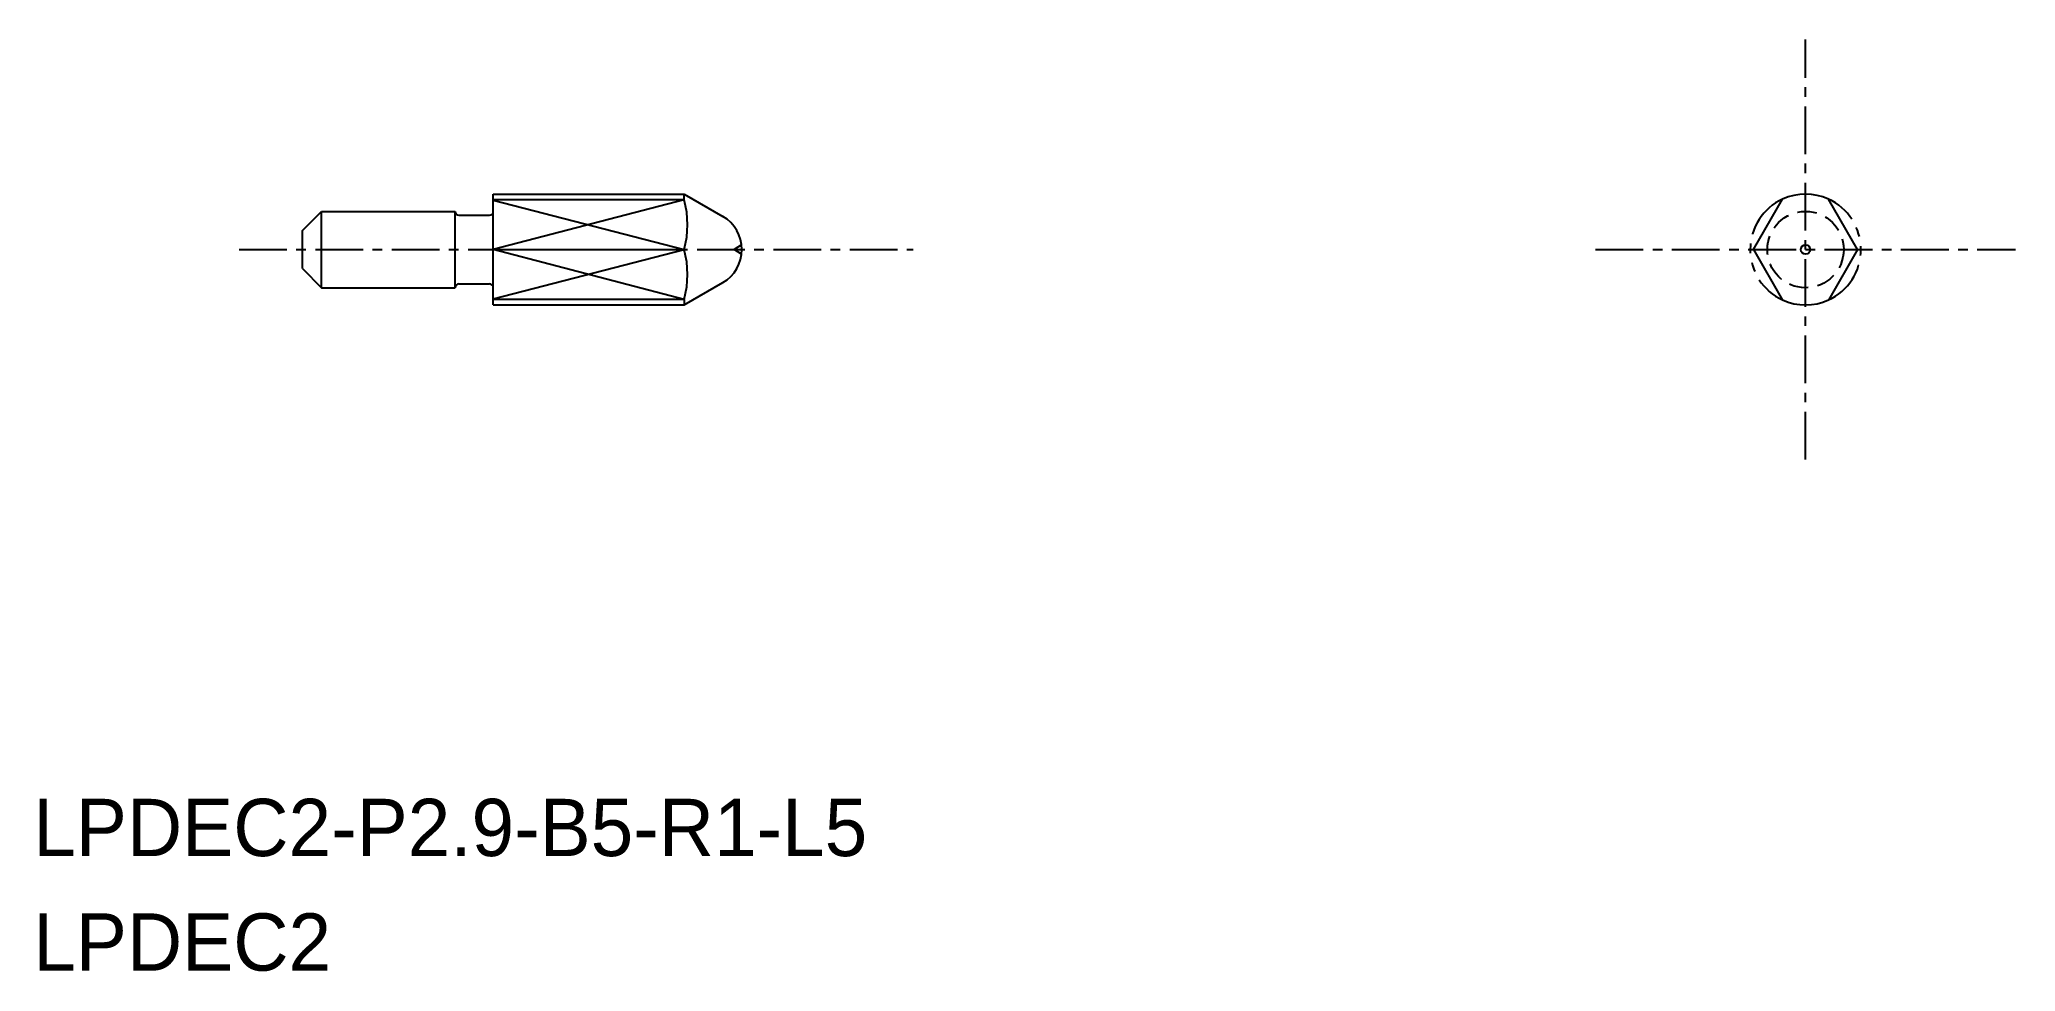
# Model space of a CAD drawing. Extents: x -1717.2 to -1665.5, y -403.1 to -378.7.
import ezdxf

# ---------------------------------------------------------------- set-up
doc = ezdxf.new("R2010")
doc.units = 0
for name, pattern in [('CENTER', [2, 1.25, -0.25, 0.25, -0.25]), ('DASHED', [0.75, 0.5, -0.25]), ('PHANTOM', [2.5, 1.25, -0.25, 0.25, -0.25, 0.25, -0.25])]:
    doc.linetypes.add(name, pattern=pattern)
doc.layers.get('0').update_dxf_attribs({"linetype": 'CONTINUOUS'})
doc.layers.add('CENTER', color=1, linetype='CENTER')

msp = doc.modelspace()

# ---------------------------------------------------------------- linework, layer by layer
for p, q in [((-1705.357, -385.628), (-1705.357, -382.728)), ((-1705.357, -382.728), (-1700.357, -382.728)), ((-1700.357, -382.875), (-1705.357, -382.875)), ((-1700.357, -382.875), (-1700.357, -382.728)), ((-1700.357, -382.728), (-1699.345, -383.312)), ((-1710.357, -383.678), (-1709.857, -383.178)), ((-1709.857, -383.178), (-1706.357, -383.178)), ((-1709.857, -385.178), (-1709.857, -383.178)), ((-1706.357, -385.178), (-1706.357, -383.178)), ((-1706.257, -383.278), (-1705.457, -383.278)), ((-1705.357, -383.178), (-1705.357, -383.178)), ((-1710.357, -384.678), (-1710.357, -383.678)), ((-1710.357, -384.678), (-1709.857, -385.178)), ((-1706.257, -385.078), (-1705.457, -385.078)), ((-1700.357, -385.628), (-1699.345, -385.045)), ((-1709.857, -385.178), (-1706.357, -385.178)), ((-1705.357, -385.178), (-1705.357, -385.178)), ((-1700.357, -385.482), (-1705.357, -385.482)), ((-1705.357, -385.628), (-1700.357, -385.628)), ((-1700.357, -385.482), (-1700.357, -385.628))]:
    msp.add_line(p, q)
at = {"color": 3, "linetype": 'CONTINUOUS'}
for p, q in [((-1700.357, -382.875), (-1705.357, -384.178)), ((-1705.357, -382.887), (-1700.357, -384.178)), ((-1705.357, -385.47), (-1700.357, -384.178)), ((-1700.357, -385.482), (-1705.357, -384.178))]:
    msp.add_line(p, q, dxfattribs=at)
at = {"color": 7, "linetype": 'CONTINUOUS'}
for p, q in [((-1672.339, -384.178), (-1671.577, -382.858)), ((-1669.614, -384.178), (-1670.377, -382.858)), ((-1705.357, -384.178), (-1700.357, -384.178)), ((-1672.339, -384.178), (-1671.577, -385.499)), ((-1669.614, -384.178), (-1670.377, -385.499))]:
    msp.add_line(p, q, dxfattribs=at)
at = {"color": 3}
for p in [(-1698.857, -384.054), (-1698.857, -384.303)]:
    msp.add_line(p, (-1699.049, -384.178), dxfattribs=at)
at = {"color": 3, "linetype": 'DASHED'}
msp.add_circle((-1670.977, -384.178), 1, dxfattribs=at)
msp.add_circle((-1670.977, -384.178), 0.125)
at = {"color": 7, "linetype": 'CONTINUOUS'}
for centre, start, end in [((-1702.734, -383.527), 344.6742, 15.3258), ((-1702.734, -384.83), 344.6735, 15.325)]:
    msp.add_arc(centre, 2.465, start, end, dxfattribs=at)
at = {"color": 3, "linetype": 'PHANTOM'}
for start, end in [(114.4433, 245.5567), (294.4433, 65.5567)]:
    msp.add_arc((-1670.977, -384.178), 1.45, start, end, dxfattribs=at)
for centre, radius, start, end in [((-1670.977, -384.178), 1.45, 65.5567, 114.4433), ((-1706.257, -383.178), 0.1, 180, 270), ((-1705.457, -383.178), 0.1, 270, 0), ((-1699.845, -384.178), 1, 300, 59.9999), ((-1706.257, -385.178), 0.1, 90, 180), ((-1705.457, -385.178), 0.1, 0, 90), ((-1670.977, -384.178), 1.45, 245.5567, 294.4433)]:
    msp.add_arc(centre, radius, start, end)
at = {"layer": 'CENTER', "color": 1, "linetype": 'CENTER'}
for p, q in [((-1670.977, -389.678), (-1670.977, -378.678)), ((-1712.02, -384.178), (-1694.357, -384.178)), ((-1676.477, -384.178), (-1665.477, -384.178))]:
    msp.add_line(p, q, dxfattribs=at)

# ---------------------------------------------------------------- texts
for s, p in [('LPDEC2-P2.9-B5-R1-L5', (-1717.411, -400.061)), ('LPDEC2', (-1717.411, -403.061))]:
    msp.add_text(s, height=1.5).set_placement(p)

doc.saveas('drawing.dxf')
